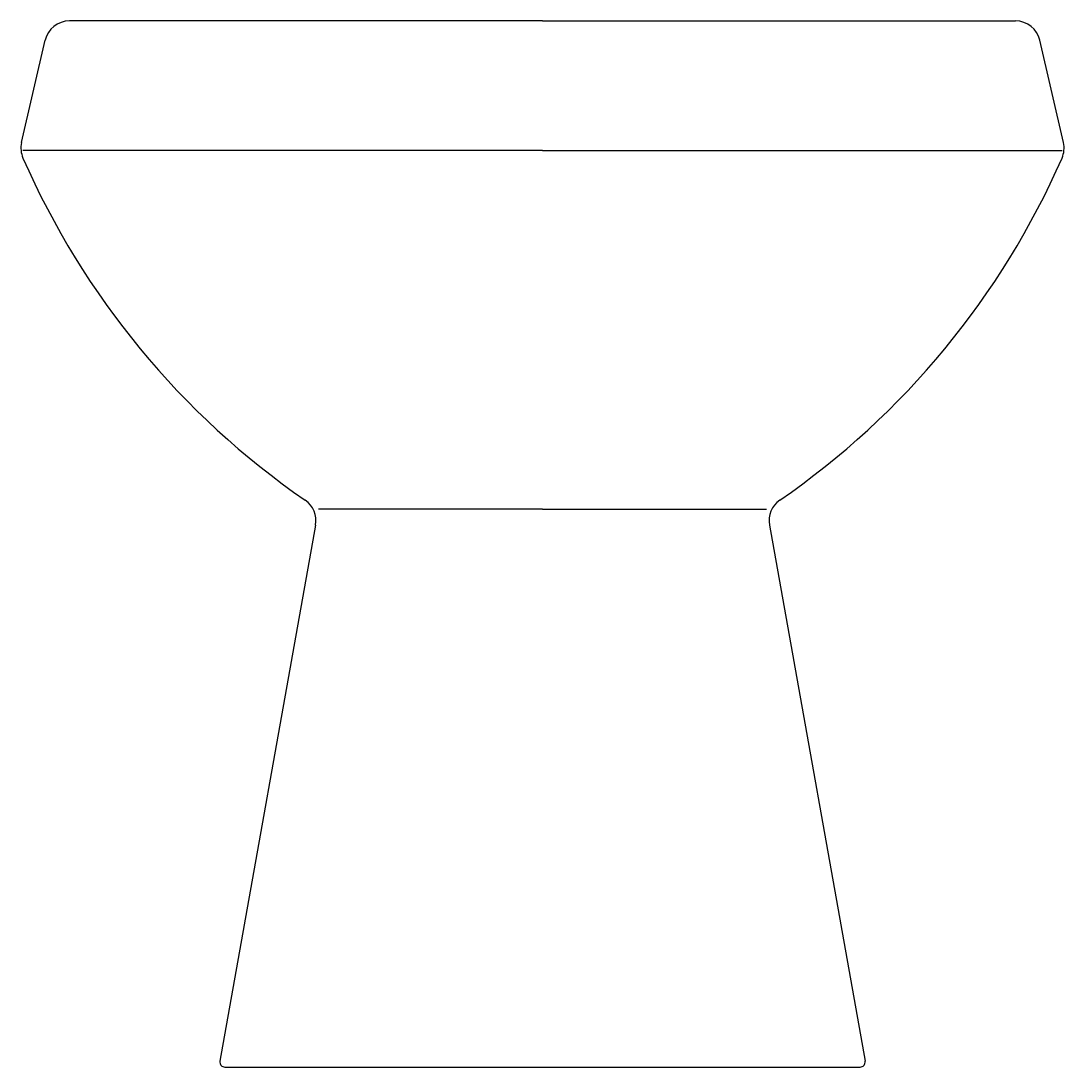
# Model space of a CAD drawing. Header units: metres. Extents: x -0.21 to 0.21, y 0 to 0.42.
import ezdxf

# ---------------------------------------------------------------- set-up
doc = ezdxf.new("R2010")
doc.units = ezdxf.units.M

msp = doc.modelspace()

# ---------------------------------------------------------------- linework, layer by layer
for p, q in [((0, 0.4199999999999875), (-0.1900404948948164, 0.4199999999999875)), ((0, 0.4199999999999875), (0.1900404948948164, 0.4199999999999875)), ((-0.2092617861045198, 0.3711975556782789), (-0.1997841955426338, 0.4122495105434609)), ((0.2092617861045198, 0.3711975556782789), (0.1997841955426338, 0.4122495105434609)), ((0, 0.3679999999999808), (-0.2087079106891849, 0.3679999999999808)), ((0, 0.3679999999999808), (0.2087079106891849, 0.3679999999999808)), ((0, 0.2239999999999753), (-0.09000000000000341, 0.2239999999999753)), ((0, 0.2239999999999753), (0.09000000000000341, 0.2239999999999753)), ((-0.09114425419551253, 0.2175921765050646), (-0.1295800747719511, 0.002351581276982984)), ((0.09114425419554095, 0.2175921765050646), (0.1295800747719511, 0.002351581276982984)), ((-0.1276112196209453, 0), (0.1276112196209453, 0))]:
    msp.add_line(p, q)
for centre, radius, start, end in [((-0.1900404948948164, 0.4099999999999966), 0.01, 90, 167.0000000000002), ((0.1900404948948164, 0.4099999999999966), 0.01, 12.99999999999984, 90), ((-0.1995180854567025, 0.3689480451348572), 0.01, 167.0000000000002, 203.6323241368712), ((0.1995180854567025, 0.3689480451348572), 0.01, 336.367675863128, 12.99999999999984), ((0.08906498190614798, 0.4952208182550777), 0.325, 203.6323241369011, 235.4361756927399), ((-0.08906498190611956, 0.4952208182550777), 0.325, 304.5638243072601, 336.3676758630981), ((-0.1009885299505981, 0.2193500828899175), 0.01, 349.8753283446019, 55.43617569273952), ((0.1009885299506266, 0.2193500828899175), 0.01, 124.5638243072605, 190.1246716553981), ((-0.1276112196209453, 0.001999999999995339), 0.002, 169.8753283446019, 270), ((0.1276112196209453, 0.001999999999995339), 0.002, 270, 10.1246716553981)]:
    msp.add_arc(centre, radius, start, end)

doc.saveas('drawing.dxf')
